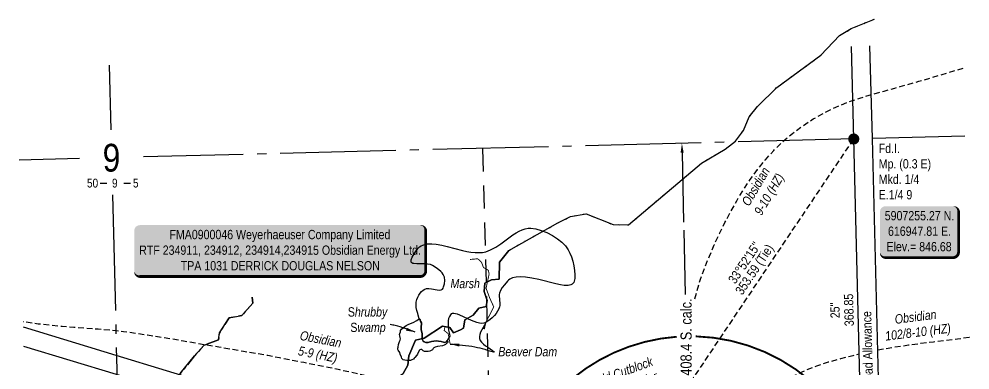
# Model space of a CAD drawing. Extents: x 613550 to 618856, y 5904232 to 5907791.
# Drawn here: x 616046 to 617073, y 5907006 to 5907385 of the extents above; entities that cross this region are included whole.
import ezdxf
from ezdxf.enums import TextEntityAlignment as Align

# ---------------------------------------------------------------- set-up
doc = ezdxf.new("R2010")
doc.units = 0
doc.header["$LTSCALE"] = 5
doc.header["$PDSIZE"] = 0.5
for name, pattern in [('DASHED1', [0.375, 0.25, -0.125]), ('foc-BUFFER', [16.75, 15, -1.75]), ('foc-COORDS', [16.75, 15, -1.75]), ('foc-DOT', [1, 0.2, -0.8]), ('foc-LSD', [8, 5, -3]), ('foc-QUARTERLINE', [33, 25, -3, 2, -3]), ('foc-TIELINE', [1.875, 1.25, -0.625]), ('foc-TOPO', [1, 0.2, -0.8]), ('foc-TOPO-ephemeral', [6.25, 3.125, -0.625, 0.625, -0.625, 0.625, -0.625]), ('foc-WHEELTRACKS', [2, 0.4, -1.6])]:
    doc.linetypes.add(name, pattern=pattern)
doc.layers.get('Defpoints').update_dxf_attribs({"color": 9})
for name, color, linetype in [('10', 1, 'Continuous'), ('9', 3, 'Continuous'), ('AS-SURFACE IMPACT', 7, 'Continuous'), ('AUX-BUFFER', 7, 'foc-BUFFER'), ('C-RW', 13, 'Continuous'), ('DETAIL-HZ-Existing', 8, 'foc-DOT'), ('DETAIL-T', 7, 'Continuous'), ('DRILL-T', 8, 'Continuous'), ('L-BD', 7, 'Continuous'), ('L-MON', 1, 'Continuous'), ('L-ROAD-T', 7, 'Continuous'), ('L-SEC', 7, 'Continuous'), ('L-SECLBL', 7, 'Continuous'), ('L-SECQ', 8, 'foc-QUARTERLINE'), ('L-SECTION-LSD', 7, 'foc-LSD'), ('L-TIE', 7, 'foc-TIELINE'), ('P-OFFSETS', 7, 'foc-COORDS'), ('T-BUSH-T', 110, 'Continuous'), ('T-CREEK', 160, 'Continuous'), ('T-DRAW', 143, 'foc-TOPO-ephemeral'), ('T-GENERAL', 48, 'foc-TOPO'), ('T-WATER-P3', 160, 'foc-WHEELTRACKS'), ('WETLAND', 143, 'Continuous'), ('WETLAND-T', 146, 'Continuous')]:
    doc.layers.add(name, color=color, linetype=linetype)
doc.layers.add('T-TEXT', color=48, linetype='Continuous', lineweight=18)
doc.styles.add('80', font='ARIALN.TTF', dxfattribs={"height": 10})
doc.styles.add('80CG', font='ARIALN.TTF', dxfattribs={"height": 10})
doc.styles.add('80L', font='ARIALN.TTF', dxfattribs={"height": 10})
doc.styles.add('80LS', font='ARIALNI.TTF', dxfattribs={"height": 10})
doc.styles.add('foc-LtypeFont', font='ARIALN.TTF', dxfattribs={"height": 7.35})
doc.styles.add('SIMPLEX', font='ARIALN.TTF')
doc.linetypes.add('foc-TOPO-flowdirection-NOLINE', pattern='A,0,[">",foc-LtypeFont,S=0.3,R=0,X=0,Y=-0.945],-20,[">",foc-LtypeFont,S=0.3,R=0,X=0,Y=-0.945],0', length=20)
doc.dimstyles.new('CG2011', dxfattribs={"dimscale": 5, "dimtxt": 9, "dimasz": 2, "dimexe": 0.2, "dimexo": 0.0625, "dimgap": 0.5, "dimtad": 0, "dimtih": 1, "dimtoh": 1, "dimzin": 0, "dimdsep": 46, "dimtxsty": '80CG', "dimcen": 0.1, "dimse1": 1, "dimse2": 1, "dimclrd": 256, "dimclrt": 256, "dimaunit": 1, "dimadec": 4, "dimazin": 0, "dimtfac": 0.06, "dimtofl": 0, "dimtmove": 0, "dimatfit": 1, "dimfxl": 0.2, "dimtolj": 1, "dimtzin": 0, "dimlwd": -1, "dimarcsym": 0})
doc.dimstyles.new('Compass 5 000', dxfattribs={"dimscale": 5, "dimtxt": 9, "dimasz": 2, "dimexe": 0.2, "dimexo": 0.0625, "dimgap": 0.5, "dimtad": 0, "dimtih": 1, "dimtoh": 1, "dimzin": 0, "dimdsep": 46, "dimtxsty": '80CG', "dimcen": 0.1, "dimse1": 1, "dimse2": 1, "dimclrd": 256, "dimclrt": 256, "dimaunit": 1, "dimadec": 4, "dimazin": 0, "dimtfac": 0.06, "dimtofl": 0, "dimtmove": 0, "dimatfit": 1, "dimfxl": 0.2, "dimtolj": 1, "dimtzin": 0, "dimlwd": -1, "dimarcsym": 0})

# ---------------------------------------------------------------- blocks, each defined once
blk = doc.blocks.new('fdia')
at = {"color": 255, "const_width": 1}
blk.add_lwpolyline([(-0.5, 0, 1), (0.5, 0, 1)], format="xyb", close=True, dxfattribs=at)
blk = doc.blocks.new('Fdiaa')
blk.add_blockref('fdia', (0, 0))
blk = doc.blocks.new('fdib')
at = {"color": 1, "const_width": 1.6}
blk.add_lwpolyline([(-0.4, 0, 1), (0.4, 0, 1)], format="xyb", close=True, dxfattribs=at)
at = {"color": 1}
blk.add_circle((0, 0), 0.8, dxfattribs=at)
blk = doc.blocks.new('Fdibb')
blk.add_blockref('fdib', (0, 0))
blk = doc.blocks.new('fdicc')
for name in ['Fdibb', 'Fdiaa']:
    blk.add_blockref(name, (0, 0))
blk = doc.blocks.new('FDI')
blk.add_blockref('fdicc', (0, 0))
blk = doc.blocks.new('L-SECLBL')
at = {"layer": '9', "color": 7}
for p, q in [((-5.1, -27.8), (-12.3, -27.8)), ((20.7, -27.8), (13.5, -27.8))]:
    blk.add_line(p, q, dxfattribs=at)
at = {"layer": '10', "color": 2, "style": 'SIMPLEX'}
blk.add_attdef('SEC', text='', height=30, dxfattribs=at).set_placement((0, 0), align=Align.MIDDLE)
at = {"layer": '10', "color": 5, "style": '80L'}
blk.add_attdef('TWP', text='', height=9.5, dxfattribs=at).set_placement((-14.4, -27.4), align=Align.MIDDLE_RIGHT)
blk.add_attdef('RGE', text='', height=9.5, dxfattribs=at).set_placement((3.6, -27.4), align=Align.MIDDLE_CENTER)
blk.add_attdef('MER', text='', height=9.5, dxfattribs=at).set_placement((23.2, -27.4), align=Align.MIDDLE_LEFT)
blk = doc.blocks.new('*U453')
h = blk.add_hatch(color=255)
edge = h.paths.add_edge_path()
edge.add_line((-151.5, -28.5), (151.5, -28.5))
edge.add_arc((151.5, -22.5), 6, 270, 360)
edge.add_line((157.5, -22.5), (157.5, 21))
edge.add_arc((151.5, 21), 6, 0, 90)
edge.add_line((151.5, 27), (-151.5, 27))
edge.add_arc((-151.5, 21), 6, 90, 180)
edge.add_line((-157.5, 21), (-157.5, -22.5))
edge.add_arc((-151.5, -22.5), 6, 180, 270)
at = {"color": 44, "flags": 128}
blk.add_lwpolyline([(-151.5, -28.5, 3, 3, 0), (151.5, -28.5, 3, 3, 0.414214), (157.5, -22.5, 3, 3, 0), (157.5, 21, 3, 0, 0.414214), (151.5, 27, 0, 0, 0), (-151.5, 27, 0, 0, 0.414214), (-157.5, 21, 0, 0, 0), (-157.5, -22.5, 0, 3, 0.414214)], format="xyseb", close=True, dxfattribs=at)
at = {"color": 44, "style": '80'}
blk.add_attdef('ENTER_TEXT_001', (-36, -5), '', height=10, dxfattribs=at)
blk = doc.blocks.new('*U457')
h = blk.add_hatch(color=254)
edge = h.paths.add_edge_path()
edge.add_line((-36.5, -28.5), (36.5, -28.5))
edge.add_arc((36.5, -22.5), 6, 270, 360)
edge.add_line((42.5, -22.5), (42.5, 21))
edge.add_arc((36.5, 21), 6, 0, 90)
edge.add_line((36.5, 27), (-36.5, 27))
edge.add_arc((-36.5, 21), 6, 90, 180)
edge.add_line((-42.5, 21), (-42.5, -22.5))
edge.add_arc((-36.5, -22.5), 6, 180, 270)
at = {"color": 1, "flags": 128}
blk.add_lwpolyline([(-36.5, -28.5, 3, 3, 0), (36.5, -28.5, 3, 3, 0.414214), (42.5, -22.5, 3, 3, 0), (42.5, 21, 3, 0, 0.414214), (36.5, 27, 0, 0, 0), (-36.5, 27, 0, 0, 0.414214), (-42.5, 21, 0, 0, 0), (-42.5, -22.5, 0, 3, 0.414214)], format="xyseb", close=True, dxfattribs=at)
blk.add_lwpolyline([(-33.6, -15.8, 0, 10, 0), (0, 0, 5, 5, 0)], format="xyseb", dxfattribs=at)
at = {"color": 1, "style": '80'}
blk.add_attdef('ENTER_TEXT_001', (-36, -5), '', height=10, dxfattribs=at)
blk = doc.blocks.new('*D482')
at = {"layer": 'Defpoints', "color": 0, "transparency": 16777216}
for p in [(616762.1, 5907250.6), (616762.1, 5907250.6), (616771, 5906842.4)]:
    blk.add_point(p, dxfattribs=at)
at = {"layer": 'P-OFFSETS', "transparency": 16777216}
for p, q in [((616762.3, 5907240.6), (616765.7, 5907087.5)), ((616771, 5906842.4), (616767.7, 5906995.5))]:
    blk.add_line(p, q, dxfattribs=at)
blk.add_solid([(616764, 5907240.6), (616760.7, 5907240.6), (616762.1, 5907250.6)], dxfattribs=at)
at = {"layer": 'P-OFFSETS', "transparency": 16777216, "insert": (616766.7, 5907041.5), "char_height": 10, "attachment_point": 5, "rotation": 90, "style": '80CG'}
blk.add_mtext('\\A1;{\\H1.2x;408.4 S. calc.}', dxfattribs=at)
blk = doc.blocks.new('_None')

msp = doc.modelspace()

# ---------------------------------------------------------------- linework, layer by layer
at = {"layer": 'C-RW'}
msp.add_lwpolyline([(616050.288, 5907052.482), (616150.398, 5907022.032), (616640.059, 5906873.093), (616641.317, 5906871.555), (616701.136, 5906798.407), (616685.659, 5906785.752), (616628.429, 5906855.734), (616623.742, 5906857.159), (616150.931, 5907000.972), (616050.824, 5907031.422)], dxfattribs=at)
at = {"layer": 'DETAIL-HZ-Existing', "linetype": 'DASHED1', "ltscale": 5, "flags": 128}
for points in [[(616775.976, 5907082.781), (616782.121, 5907103.905), (616786.675, 5907116.42), (616791.805, 5907128.73), (616797.077, 5907140.963), (616802.551, 5907153.121), (616808.58, 5907165.042), (616814.873, 5907176.85), (616821.337, 5907188.582), (616828.285, 5907200.155), (616835.802, 5907211.393), (616843.817, 5907222.293), (616852.291, 5907232.854), (616861.387, 5907242.91), (616871.137, 5907252.422), (616881.563, 5907261.29), (616892.606, 5907269.443), (616904.127, 5907276.908), (616916.113, 5907283.714), (616928.529, 5907289.75), (616941.355, 5907294.976), (616954.358, 5907299.486), (616967.556, 5907303.4), (616980.812, 5907307.006), (616992.059, 5907310.113), (616998.07, 5907311.791), (617005.362, 5907313.84), (617018.275, 5907317.538), (617030.849, 5907321.217), (617043.312, 5907324.924), (617055.883, 5907328.673), (617066.064, 5907331.72)], [(616591.511, 5906951.173), (616582.567, 5906955.393), (616570.425, 5906960.637), (616557.944, 5906965.413), (616545.156, 5906969.671), (616532.098, 5906973.522), (616518.839, 5906976.968), (616505.45, 5906980.041), (616491.983, 5906983.022), (616482.265, 5906985.264), (616469.691, 5906988.147), (616456.463, 5906991.173), (616443.303, 5906994.252), (616430.525, 5906997.29), (616417.817, 5907000.309), (616405, 5907003.286), (616392.399, 5907006.018), (616379.752, 5907008.599), (616366.513, 5907011.255), (616353.526, 5907013.837), (616340.741, 5907016.355), (616327.353, 5907018.967), (616314.489, 5907021.393), (616301.569, 5907023.697), (616288.331, 5907025.913), (616274.932, 5907028.155), (616261.781, 5907030.454), (616249.164, 5907032.655), (616236.497, 5907034.825), (616223.377, 5907037.115), (616210.48, 5907039.269), (616197.496, 5907041.322), (616184.451, 5907043.412), (616171.457, 5907045.425), (616158.601, 5907047.16), (616145.302, 5907048.595), (616131.357, 5907049.843), (616118.418, 5907050.886), (616105.11, 5907051.85), (616092.342, 5907052.848), (616079.227, 5907054.087), (616066.448, 5907055.544), (616052.996, 5907057.475), (616050.147, 5907057.997)], [(616973.722, 5907027.634), (616973.836, 5907027.658), (616991.626, 5907030.745), (616992.234, 5907030.84), (617006.906, 5907032.97), (617020.486, 5907034.743), (617034.029, 5907036.416), (617046.815, 5907037.99), (617059.769, 5907039.608), (617072.492, 5907041.27), (617073.429, 5907041.393)], [(616752.179, 5906866.125), (616752.179, 5906866.125), (616751.861, 5906865.217), (616751.632, 5906865.212), (616751.45, 5906865.257), (616751.9, 5906865.268), (616752.226, 5906865.056), (616752.281, 5906864.817), (616751.821, 5906864.426), (616751.453, 5906864.347), (616751.449, 5906864.497), (616751.129, 5906864.499), (616750.156, 5906864.585), (616748.813, 5906864.722), (616748.643, 5906864.728), (616748.513, 5906864.715), (616748.502, 5906864.745), (616748.547, 5906864.966), (616748.816, 5906865.813), (616749.332, 5906867.206), (616749.955, 5906869.142), (616750.675, 5906871.57), (616751.953, 5906874.532), (616754.027, 5906877.684), (616756.724, 5906881.071), (616759.793, 5906884.818), (616763.01, 5906888.678), (616766.446, 5906892.553), (616770.297, 5906896.639), (616774.455, 5906901.242), (616778.696, 5906906.548), (616783.302, 5906912.512), (616788.517, 5906918.892), (616794.314, 5906925.586), (616800.553, 5906932.631), (616807.272, 5906940.098), (616814.436, 5906947.796), (616822.168, 5906955.558), (616830.601, 5906963.277), (616839.735, 5906971.003), (616849.539, 5906978.676), (616860.078, 5906986.207), (616871.297, 5906993.334), (616883.042, 5906999.774), (616895.216, 5907005.484), (616907.788, 5907010.433), (616920.68, 5907014.621), (616933.824, 5907018.294), (616947.034, 5907021.689), (616953.717, 5907023.267)]]:
    msp.add_lwpolyline(points, dxfattribs=at)
at = {"layer": 'L-SEC'}
for p, q in [((616947.808, 5907255.269), (616945.263, 5907355.2)), ((616967.911, 5907255.781), (616965.366, 5907355.707)), ((616968.29, 5906451.142), (616947.808, 5907255.269)), ((616988.393, 5906451.654), (616967.911, 5907255.781))]:
    msp.add_line(p, q, dxfattribs=at)
at = {"layer": 'L-SECQ', "flags": 128}
for points in [[(616143.095, 5907334.981), (616144.875, 5907265.031)], [(617067.927, 5907258.297), (616967.911, 5907255.776)], [(616947.808, 5907255.269), (616180.13, 5907235.92)], [(616110.894, 5907234.175), (616045.706, 5907232.532)], [(616146.655, 5907195.08), (616166.102, 5906430.85)]]:
    msp.add_lwpolyline(points, dxfattribs=at)
at = {"layer": 'L-SECTION-LSD', "flags": 128}
msp.add_lwpolyline([(616546.723, 5907245.16), (616567.196, 5906440.996)], dxfattribs=at)
at = {"layer": 'L-TIE'}
msp.add_line((616750.816, 5906961.793), (616947.808, 5907255.269), dxfattribs=at)
at = {"layer": 'T-CREEK', "linetype": 'foc-TOPO-flowdirection-NOLINE', "flags": 128}
msp.add_lwpolyline([(616302.22, 5906718.265), (616314, 5906728.083), (616322.334, 5906745.709), (616324.877, 5906753.734), (616321.162, 5906761.523), (616323.468, 5906768.281), (616330.376, 5906765.213), (616342.527, 5906770.784), (616347.77, 5906787.117), (616362.26, 5906797.065), (616371.707, 5906807.08), (616379.204, 5906816.989), (616393.595, 5906815.677), (616396.807, 5906818.267), (616405.999, 5906841.638), (616417.09, 5906840.192), (616419.387, 5906845.716), (616426.251, 5906852.944), (616424.858, 5906857.273), (616433.084, 5906867.413), (616433.641, 5906877.223), (616437.669, 5906880.341), (616441.74, 5906879.594), (616445.197, 5906882.169), (616450.298, 5906883.377), (616452.985, 5906888.017), (616449.063, 5906894.45), (616451.774, 5906900.718), (616446.842, 5906905.944), (616444.314, 5906911.603), (616442.248, 5906916.055), (616443.934, 5906922.452), (616445.089, 5906925.494), (616445.72, 5906928.975), (616443.079, 5906931.678), (616443.698, 5906935.125), (616441.565, 5906937.944), (616440.885, 5906942.144), (616436.322, 5906949.161), (616435.354, 5906954.259), (616440.867, 5906957.216), (616442.907, 5906961.367), (616440.531, 5906965.222), (616442.048, 5906969.895), (616439.956, 5906976.063), (616441.384, 5906980.749), (616449.859, 5906987.584), (616454.948, 5906998.402), (616460.991, 5907002.209), (616466.026, 5907010.994), (616467.091, 5907021.34), (616474.255, 5907038.196), (616483.479, 5907040.11), (616503.27, 5907053.306), (616511.253, 5907051.861), (616515.375, 5907046.061), (616523.001, 5907049.199), (616525.941, 5907051.204), (616527.371, 5907060.21), (616536.504, 5907065.105), (616542.676, 5907072.598), (616550.492, 5907074.487), (616551.535, 5907080.925), (616548.541, 5907090.667), (616549.045, 5907099.495), (616556.381, 5907103.17), (616564.589, 5907103.937), (616564.854, 5907122.361), (616574.997, 5907135.056)], dxfattribs=at)
at = {"layer": 'T-CREEK', "flags": 128}
msp.add_lwpolyline([(616574.989, 5907135.061), (616564.846, 5907122.366), (616564.581, 5907103.942), (616556.373, 5907103.175), (616549.037, 5907099.5), (616548.533, 5907090.672), (616551.527, 5907080.93), (616550.484, 5907074.492), (616542.668, 5907072.603), (616536.496, 5907065.11), (616527.363, 5907060.215), (616525.933, 5907051.209), (616522.993, 5907049.204), (616515.367, 5907046.066), (616511.245, 5907051.866), (616503.262, 5907053.311), (616483.471, 5907040.115), (616474.247, 5907038.201), (616467.083, 5907021.345), (616466.018, 5907010.999), (616460.983, 5907002.214)], dxfattribs=at)
at = {"layer": 'T-DRAW', "flags": 128}
msp.add_lwpolyline([(616297.714, 5907084.53), (616298.409, 5907078.213), (616286.554, 5907064.705), (616272.916, 5907062.146), (616262.52, 5907046.181), (616261.174, 5907038.593), (616245.71, 5907032.796), (616235.306, 5907021.093), (616220.011, 5907002.07), (616219.529, 5906995.039), (616216.844, 5906992.82), (616215.587, 5906991.49), (616215.202, 5906988.43), (616209.227, 5906982.402), (616207.993, 5906966.197), (616203.752, 5906954.689), (616191.736, 5906946.852), (616171.261, 5906926.627), (616169.158, 5906917.265), (616157.622, 5906909.258), (616146.297, 5906890.653), (616132.048, 5906878.993), (616123.139, 5906873.043), (616117.136, 5906860.204)], dxfattribs=at)
at = {"layer": 'T-DRAW', "linetype": 'foc-TOPO-flowdirection-NOLINE', "flags": 128}
msp.add_lwpolyline([(616117.136, 5906860.204), (616123.139, 5906873.043), (616132.048, 5906878.993), (616146.297, 5906890.653), (616157.622, 5906909.258), (616169.158, 5906917.265), (616171.261, 5906926.627), (616191.736, 5906946.852), (616203.752, 5906954.689), (616207.993, 5906966.197), (616209.227, 5906982.402), (616215.202, 5906988.43), (616215.587, 5906991.49), (616216.844, 5906992.82), (616219.529, 5906995.039), (616220.011, 5907002.07), (616235.306, 5907021.093), (616245.71, 5907032.796), (616261.174, 5907038.593), (616262.52, 5907046.181), (616272.916, 5907062.146), (616286.554, 5907064.705), (616298.409, 5907078.213), (616297.714, 5907084.53)], dxfattribs=at)
at = {"layer": 'T-GENERAL', "linetype": 'Continuous', "const_width": 1, "flags": 128}
for points in [[(616533.186, 5907125.232), (616541.476, 5907125.988), (616545.628, 5907121.948), (616547.667, 5907116.583), (616552.945, 5907113.499), (616553.76, 5907109.543), (616550.451, 5907094.12), (616554.366, 5907083.633), (616558.778, 5907074.036), (616553.984, 5907064.661), (616551.238, 5907059.522)], [(616506.073, 5907052.731), (616505.199, 5907048.488), (616509.522, 5907045.138), (616511.614, 5907033.974)]]:
    msp.add_lwpolyline(points, dxfattribs=at)
at = {"layer": 'T-WATER-P3', "flags": 128}
msp.add_lwpolyline([(616574.989, 5907135.061), (616628.133, 5907164.775), (616641.76, 5907171.662), (616658.491, 5907174.498), (616687.689, 5907162.894), (616704.388, 5907162.65), (616783.245, 5907229.194), (616808.678, 5907244.14), (616819.96, 5907252.844), (616828.545, 5907264.422), (616834.967, 5907279.117), (616843.795, 5907290.518), (616864.612, 5907310.867), (616912.226, 5907345.645), (616932.441, 5907366.816), (616945.097, 5907374.526), (616970.263, 5907384.741)], dxfattribs=at)
at = {"layer": 'T-WATER-P3', "linetype": 'foc-TOPO-flowdirection-NOLINE', "flags": 128}
msp.add_lwpolyline([(616574.989, 5907135.061), (616628.133, 5907164.775), (616641.76, 5907171.662), (616658.491, 5907174.498), (616687.689, 5907162.894), (616704.388, 5907162.65), (616783.245, 5907229.194), (616808.678, 5907244.14), (616819.96, 5907252.844), (616828.545, 5907264.422), (616834.967, 5907279.117), (616843.795, 5907290.518), (616864.612, 5907310.867), (616912.226, 5907345.645), (616932.441, 5907366.816), (616945.097, 5907374.526), (616970.263, 5907384.741)], dxfattribs=at)
at = {"layer": 'WETLAND'}
for points in [[(616508.638, 5907038.377), (616508.405, 5907037.893), (616507.84, 5907036.804), (616507.277, 5907036.275), (616506.538, 5907035.883), (616505.765, 5907035.768), (616504.526, 5907035.883), (616502.974, 5907036.326), (616501.842, 5907036.649), (616499.158, 5907037.108), (616496.468, 5907037.278), (616493.858, 5907037.157), (616491.395, 5907036.745), (616487.848, 5907035.595), (616486.37, 5907035.479), (616485.26, 5907035.595), (616483.631, 5907036.266), (616482.481, 5907037.129), (616481.714, 5907038.566), (616481.344, 5907040.279), (616481.488, 5907043.955), (616481.331, 5907045.467), (616480.564, 5907047.959), (616480.362, 5907049.707), (616480.372, 5907052.464), (616480.851, 5907055.638), (616480.66, 5907056.969), (616479.605, 5907058.502), (616479.414, 5907059.749), (616479.077, 5907060.3), (616478.753, 5907060.638), (616478.255, 5907061.225), (616477.138, 5907064.982), (616476.559, 5907066.933), (616475.627, 5907070.239), (616475.068, 5907073.391), (616474.882, 5907076.388), (616475.068, 5907079.232), (616475.627, 5907081.921), (616476.559, 5907084.455), (616477.863, 5907086.835), (616479.229, 5907088.704), (616480.837, 5907090.485), (616482.542, 5907092.019), (616484.235, 5907093.207), (616486.184, 5907093.9), (616488.747, 5907093.986), (616491.462, 5907093.607), (616497.644, 5907092.295), (616500.14, 5907092.047), (616502.056, 5907092.333), (616502.776, 5907092.695), (616503.35, 5907093.207), (616504.032, 5907094.209), (616504.629, 5907095.513), (616505.499, 5907098.844), (616505.809, 5907102.635), (616505.474, 5907105.951), (616504.967, 5907107.484), (616504.144, 5907109.041), (616503.006, 5907110.62), (616501.555, 5907112.218), (616497.728, 5907115.455), (616492.73, 5907118.695), (616490.34, 5907119.647), (616487.114, 5907120.201), (616483.585, 5907120.388), (616475.632, 5907120.41), (616472.54, 5907120.695), (616471.227, 5907121.035), (616470.273, 5907121.516), (616469.655, 5907122.149), (616469.367, 5907122.943), (616469.365, 5907123.856), (616469.592, 5907124.965), (616470.731, 5907127.769), (616472.769, 5907131.324), (616475.739, 5907135.686), (616477.088, 5907137.324), (616478.611, 5907138.723), (616480.311, 5907139.886), (616482.193, 5907140.816), (616484.26, 5907141.517), (616486.524, 5907141.991), (616488.996, 5907142.243), (616491.694, 5907142.273), (616496.66, 5907141.844), (616502.511, 5907140.802), (616508.511, 5907139.38), (616524.964, 5907135.062), (616529.804, 5907133.991), (616534.076, 5907133.239), (616538.691, 5907132.716), (616542.854, 5907132.596), (616546.638, 5907132.877), (616550.077, 5907133.562), (616552.63, 5907134.381), (616555.275, 5907135.479), (616560.968, 5907138.569), (616566.415, 5907142.208), (616579.406, 5907151.668), (616582.93, 5907153.959), (616586.103, 5907155.763), (616589.573, 5907157.365), (616592.832, 5907158.437), (616595.939, 5907158.996), (616598.928, 5907159.05), (616604.31, 5907158.267), (616610.154, 5907156.636), (616616.187, 5907154.233), (616622.096, 5907151.181), (616627.54, 5907147.666), (616632.329, 5907143.819), (616636.28, 5907139.789), (616637.905, 5907137.74), (616639.283, 5907135.686), (616641.129, 5907132.169), (616642.807, 5907127.964), (616644.246, 5907123.245), (616645.367, 5907118.276), (616646.1, 5907113.353), (616646.4, 5907108.789), (616646.249, 5907104.848), (616645.655, 5907101.703), (616645.139, 5907100.465), (616644.394, 5907099.428), (616643.417, 5907098.588), (616642.205, 5907097.942), (616640.754, 5907097.487), (616639.055, 5907097.22), (616634.862, 5907097.245), (616630.853, 5907097.765), (616625.937, 5907098.748), (616607.391, 5907103.446), (616599.998, 5907105.096), (616593.207, 5907106.174), (616587.469, 5907106.529), (616582.98, 5907106.231), (616579.166, 5907105.333), (616577.5, 5907104.656), (616575.992, 5907103.826), (616574.639, 5907102.842), (616573.441, 5907101.703), (616570.225, 5907098.022), (616567.832, 5907094.8), (616566.073, 5907091.784), (616564.945, 5907088.959), (616564.646, 5907087.521), (616564.548, 5907085.873), (616565.303, 5907077.615), (616565.25, 5907075.709), (616564.945, 5907074.092), (616564.099, 5907071.8), (616562.873, 5907069.43), (616561.288, 5907067.027), (616559.388, 5907064.656), (616557.206, 5907062.366), (616554.854, 5907060.282), (616552.438, 5907058.497), (616550.077, 5907057.1), (616548.218, 5907056.45), (616546.035, 5907056.246), (616543.511, 5907056.486), (616540.606, 5907057.172), (616534.756, 5907059.34), (616521.98, 5907065.161), (616519.441, 5907066.114), (616517.329, 5907066.71), (616515.47, 5907066.981), (616513.952, 5907066.887), (616512.748, 5907066.427), (616511.846, 5907065.596), (616510.773, 5907063.747), (616510.007, 5907061.517), (616509.547, 5907058.904), (616509.394, 5907055.909), (616509.48, 5907053.999), (616509.547, 5907052.532), (616510.007, 5907048.773), (616510.773, 5907044.632), (616511.308, 5907042.378), (616508.638, 5907038.377)], [(616478.489, 5907060.913), (616479.077, 5907060.3), (616479.414, 5907059.749), (616479.605, 5907058.502), (616480.66, 5907056.969), (616480.851, 5907055.638), (616480.372, 5907052.464), (616480.362, 5907049.707), (616480.564, 5907047.959), (616481.331, 5907045.467), (616481.488, 5907043.955), (616481.344, 5907040.279), (616481.714, 5907038.566), (616482.481, 5907037.129), (616483.631, 5907036.266), (616485.26, 5907035.595), (616486.37, 5907035.479), (616487.848, 5907035.595), (616491.395, 5907036.745), (616493.858, 5907037.157), (616496.468, 5907037.278), (616499.158, 5907037.108), (616501.842, 5907036.649), (616504.526, 5907035.883), (616505.765, 5907035.768), (616506.538, 5907035.883), (616507.277, 5907036.275), (616507.84, 5907036.804), (616508.455, 5907037.991), (616508.935, 5907037.32), (616508.995, 5907036.587), (616509.004, 5907036.477), (616508.647, 5907035.403), (616507.784, 5907034.349), (616506.538, 5907033.486), (616505.037, 5907032.707), (616503.28, 5907032.049), (616498.008, 5907031.282), (616495.546, 5907030.543), (616494.078, 5907029.748), (616493.407, 5907029.173), (616492.736, 5907027.831), (616491.011, 5907027.065), (616489.765, 5907026.106), (616487.848, 5907025.819), (616485.467, 5907025.718), (616483.823, 5907026.01), (616482.577, 5907026.585), (616481.139, 5907027.927), (616479.797, 5907028.023), (616478.931, 5907027.724), (616478.2, 5907026.947), (616476.478, 5907023.032), (616475.676, 5907021.793), (616473.375, 5907019.589), (616472.896, 5907018.726), (616471.889, 5907017.721), (616470.308, 5907016.809), (616468.715, 5907016.301), (616466.57, 5907016.042), (616464.845, 5907016.042), (616462.503, 5907016.357), (616460.915, 5907017.001), (616459.573, 5907018.151), (616459.094, 5907019.78), (616457.465, 5907023.135), (616457.081, 5907024.86), (616455.452, 5907027.16), (616455.431, 5907027.239), (616455.167, 5907028.221), (616455.144, 5907029.495), (616455.34, 5907030.487), (616455.931, 5907033.486), (616456.393, 5907035.554), (616456.89, 5907036.841), (616457.752, 5907038.183), (616457.951, 5907039.396), (616457.752, 5907041.058), (616457.177, 5907042.784), (616457.053, 5907044.087), (616457.177, 5907045.276), (616457.944, 5907047.097), (616458.136, 5907048.726), (616458.928, 5907049.943), (616461.107, 5907051.697), (616463.982, 5907053.902), (616466.954, 5907055.531), (616471.554, 5907057.161), (616475.676, 5907059.173), (616475.754, 5907059.229), (616478.168, 5907061.186), (616478.489, 5907060.913)]]:
    msp.add_lwpolyline(points, close=True, dxfattribs=at)

# ---------------------------------------------------------------- block references
at = {"layer": 'AS-SURFACE IMPACT'}
ref = msp.add_blockref('*U453', (616327.744, 5907135.291), dxfattribs=at)
ref.add_attrib('ENTER_TEXT_001', 'FMA0900046 Weyerhaeuser Company Limited', (616208.289, 5907147.132), dxfattribs={"layer": '0', "color": 44, "height": 10, "style": '80'})
ref.add_attrib('ENTER_TEXT_002', 'RTF 234911, 234912, 234914,234915 Obsidian Energy Ltd.', (616175.561, 5907130.288), dxfattribs={"layer": '0', "color": 44, "height": 10, "style": '80'})
ref.add_attrib('ENTER_TEXT_003', 'TPA 1031 DERRICK DOUGLAS NELSON', (616220.499, 5907113.444), dxfattribs={"layer": '0', "color": 44, "height": 10, "style": '80'})
at = {"layer": 'DETAIL-T'}
ref = msp.add_blockref('*U457', (617018.613, 5907155.705), dxfattribs=dict(at, xscale=0.9996344, yscale=0.9996344, zscale=0.9996344))
ref.add_attrib('ENTER_TEXT_001', '5907255.27 N.', (616981.308, 5907167.474), dxfattribs={"layer": '0', "color": 1, "height": 9.99634, "style": '80'})
ref.add_attrib('ENTER_TEXT_002', '616947.81 E.', (616984.83, 5907150.772), dxfattribs={"layer": '0', "color": 1, "height": 9.99634, "style": '80'})
ref.add_attrib('ENTER_TEXT_003', 'Elev.= 846.68', (616983.238, 5907134.071), dxfattribs={"layer": '0', "color": 1, "height": 9.99634, "style": '80'})
at = {"layer": 'L-MON', "xscale": 4.999999999999986, "yscale": 4.999999999999986, "zscale": 4.999999999999986}
msp.add_blockref('FDI', (616947.808, 5907255.269), dxfattribs=at)
at = {"layer": 'L-SECLBL', "xscale": 0.9996344, "yscale": 0.9996344, "zscale": 0.9996344}
msp.add_blockref('L-SECLBL', (616145.638, 5907235.05), dxfattribs=at).add_auto_attribs({'SEC': '9', 'TWP': '50', 'RGE': '9', 'MER': '5'})

# ---------------------------------------------------------------- texts
at = {"layer": 'DRILL-T', "char_height": 10, "attachment_point": 1, "style": '80L'}
for s, width, insert, rotation in [('\\pi6.0367;{\\fArial Narrow|b0|i1|c0|p34;Obsidian\\P\\pi4.1949;9-10 (HZ)}', 55.9615, (616823.002, 5907181.828), 59.655821), ('\\pi13.481;{\\fArial Narrow|b0|i1|c0|p34;Obsidian\\P\\pi0.95382;102/8-10 (HZ)}', 70.85034, (616978.196, 5907063.916), 7.040138), ('\\pi22.785;{\\fArial Narrow|b0|i1|c0|p34;Obsidian \\P\\pi24.142;5-9 (HZ)}', 89.4574, (616328.172, 5907052.807), 348.95787)]:
    msp.add_mtext_dynamic_manual_height_columns(s, width=width, gutter_width=50, heights=[0], dxfattribs=dict(at, insert=insert, rotation=rotation))
at = {"layer": 'L-BD', "style": '80L'}
for s, height, rotation, p in [("33°52'15''", 9.9963, 56.129, (616829.6, 5907121.763)), ('353.59 (Tie)', 9.99634, 56.129, (616841.427, 5907113.824)), ('368.85', 9.9963, 91.4557, (616942.498, 5907070.718)), ("25''", 9.9963, 91.4557, (616927.509, 5907070.337))]:
    msp.add_text(s, height=height, rotation=rotation, dxfattribs=at).set_placement(p, align=Align.MIDDLE)
at = {"layer": 'L-MON', "insert": (616974.797, 5907250.136), "char_height": 9.99634, "attachment_point": 1, "style": '80L'}
msp.add_mtext_dynamic_manual_height_columns('Fd.I. \\PMp. (0.3 E)\\PMkd. 1/4\\PE.1/4 9', width=56.06862, gutter_width=50, heights=[0], dxfattribs=at)
at = {"layer": 'L-ROAD-T', "style": '80L'}
msp.add_text('Government Road Allowance', height=9.99634, rotation=91.459071, dxfattribs=at).set_placement((616963.576, 5906995.035), align=Align.MIDDLE_CENTER)
at = {"layer": 'T-BUSH-T', "insert": (616697.554, 5907009.228), "char_height": 9.9963, "width": 69.59678, "attachment_point": 2, "rotation": 20, "style": '80LS'}
msp.add_mtext('Old Cutblock\\P15cm Poplar', dxfattribs=at)
at = {"layer": 'WETLAND-T', "char_height": 9.9963, "attachment_point": 1, "style": '80L'}
for s, width, insert in [('\\pi0.079602;{\\fArial Narrow|b0|i1|c0|p34;Marsh}', 31.13683, (616511.892, 5907104.254)), ('\\pi7.1862;S{\\fArial Narrow|b0|i1|c0|p34;hrubby} \\P\\pi9.8932;S{\\fArial Narrow|b0|i1|c0|p34;wamp}', 57.20095, (616393.876, 5907073.614))]:
    msp.add_mtext_dynamic_manual_height_columns(s, width=width, gutter_width=50, heights=[0], dxfattribs=dict(at, insert=insert))

# ---------------------------------------------------------------- dimensions: what is measured, and where the dimension line sits
at = {"layer": 'P-OFFSETS'}
dim = msp.add_aligned_dim(p1=(616771.033, 5906842.419), p2=(616762.099, 5907250.588), distance=0, text='{\\H1.2x;408.4 S. calc.}', dimstyle='CG2011', override={"dimtxt": 10, "dimgap": 1, "dimtad": 1, "dimjust": 0, "dimdec": 1, "dimblk1": 'None', "dimsah": 1, "dimtix": 0, "dimtmove": 0, "dimatfit": 1, "dimtfill": 0}, dxfattribs=at)
dim.commit()
dim.dimension.update_dxf_attribs({"geometry": '*D482', "text_midpoint": (616766.675, 5907041.505), "text_rotation": 90})

# ---------------------------------------------------------------- leaders
at = {"layer": 'T-TEXT', "path_type": 1}
msp.add_leader([(616511.614, 5907033.974), (616538.339, 5907030.922), (616559.657, 5907025.168)], dimstyle='Compass 5 000', override={"dimgap": 0.5, "dimtad": 0}, dxfattribs=at)
at = {"layer": 'WETLAND-T', "path_type": 1}
msp.add_leader([(616473.86, 5907046.858), (616452.268, 5907053.913), (616446.952, 5907054.929)], dimstyle='Compass 5 000', override={"dimgap": 0.5, "dimtad": 0}, dxfattribs=at)

# ---------------------------------------------------------------- next in the draw order: texts
at = {"layer": 'T-TEXT', "insert": (616560.537, 5907030.683), "char_height": 9.9963, "attachment_point": 1, "style": '80L', "bg_fill": 3, "box_fill_scale": 1.15, "bg_fill_color": 256, "bg_fill_true_color": 13158600, "bg_fill_transparency": 0}
msp.add_mtext_dynamic_manual_height_columns('\\pi3.1133;{\\fArial Narrow|b0|i1|c0|p34;Beaver Dam}', width=69.17731, gutter_width=50, heights=[0], dxfattribs=at)

# ---------------------------------------------------------------- next in the draw order: linework, layer by layer
at = {"layer": 'AUX-BUFFER', "color": 251, "linetype": 'foc-BUFFER', "const_width": 1.999, "flags": 128}
for points in [[(616586.174, 5906918.565, 0.09799563), (616571.106, 5906842.419, 1), (616970.959, 5906842.419, 0.40557458), (616776.947, 5907042.259)], [(616756.607, 5907041.825, 0.20031157), (616619.129, 5906972.405, 0.20031157)]]:
    msp.add_lwpolyline(points, format="xyb", dxfattribs=at)

# ---------------------------------------------------------------- next in the draw order: leaders
at = {"layer": 'T-TEXT', "path_type": 1}
msp.add_leader([(616551.238, 5907059.522), (616543.344, 5907039.872), (616559.657, 5907025.168)], dimstyle='Compass 5 000', override={"dimgap": 0.5, "dimtad": 0}, dxfattribs=at)

doc.saveas('drawing.dxf')
